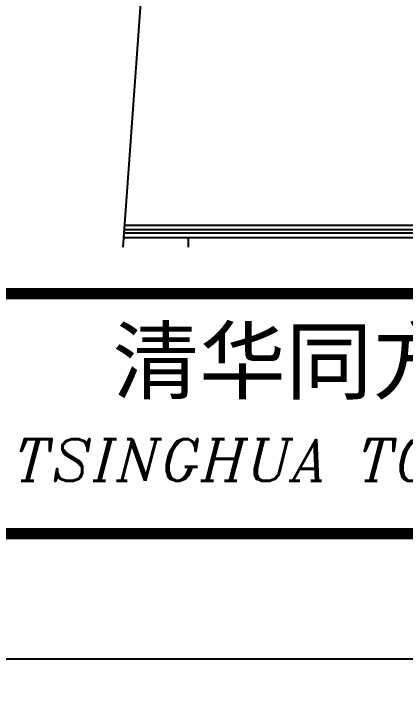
# Model space of a CAD drawing. Extents: x 23317406 to 24383751, y 42324270 to 43451021.
# Drawn here: x 24024184 to 24030434, y 42861036 to 42871820 of the extents above; entities that cross this region are included whole.
import ezdxf

# ---------------------------------------------------------------- set-up
doc = ezdxf.new("R2010")
doc.units = 0
doc.header["$MEASUREMENT"] = 0
doc.layers.get('0').update_dxf_attribs({"linetype": 'CONTINUOUS'})
for name, color, linetype in [('FRAME', 7, 'CONTINUOUS'), ('场地', 5, 'CONTINUOUS'), ('墙', 7, 'CONTINUOUS'), ('投影', 9, 'CONTINUOUS'), ('辅助件', 9, 'CONTINUOUS'), ('门窗', 7, 'CONTINUOUS')]:
    doc.layers.add(name, color=color, linetype=linetype)
doc.styles.add('XC91', font='txt.shx', dxfattribs={"bigfont": 'XC91.shx'})

msp = doc.modelspace()

# ---------------------------------------------------------------- linework, layer by layer
at = {"layer": 'FRAME'}
msp.add_lwpolyline([(23897901.89778, 42861519.9814), (23897901.89778, 43029719.9814), (24135701.89778, 43029719.9814), (24135701.89778, 42861519.9814)], close=True, dxfattribs=at)
at = {"layer": 'FRAME', "const_width": 180}
msp.add_lwpolyline([(23902901.89778, 42863519.9814), (23902901.89778, 43027719.9814), (24133701.89778, 43027719.9814), (24133701.89778, 42863519.9814)], close=True, dxfattribs=at)
msp.add_lwpolyline([(24133728.77606, 42867349.27048), (24018928.77606, 42867349.27048)], dxfattribs=at)
at = {"layer": '场地'}
msp.add_lwpolyline([(24025931.1914, 42868093.93648), (24026284.47432, 42872945.68857), (24019044.70432, 42872945.68857), (24016782.29516, 42868093.93648)], dxfattribs=at)
at = {"layer": '墙', "ltscale": 5000}
for start, end in [(67.1172342395, 67.1172342395), (66.2587266313, 66.2587266313), (64.4772342395, 64.4772342395), (64.9387266313, 64.9387266313)]:
    msp.add_arc((23850578.58196, 42857442.58139), 533172.67138, start, end, dxfattribs=at)
at = {"layer": '墙'}
for centre, start, end in [((23850634.74669, 42857737.27781), 79.4743453394, 79.4743453394), ((23850639.30178, 42857736.37231), 78.1227654233, 78.1227654233), ((23850644.55659, 42857735.23786), 77.5606287088, 77.5606287088), ((23850649.0789, 42857734.18074), 76.2090487927, 76.2090487927)]:
    msp.add_arc(centre, 530172.67138, start, end, dxfattribs=at)
at = {"layer": '投影', "color": 6}
msp.add_line((24026969.99807, 42868245.69112), (24026969.99808, 42868093.93648), dxfattribs=at)
at = {"layer": '辅助件'}
for p, q in [((24025956.8046, 42868445.69103), (24035969.99805, 42868445.69188)), ((24025942.24149, 42868245.69103), (24035969.99807, 42868245.69188))]:
    msp.add_line(p, q, dxfattribs=at)
at = {"layer": '门窗', "ltscale": 100}
for p, q in [((24036019.99806, 42868370.69112), (24025951.34344, 42868370.69111)), ((24025947.70266, 42868320.69111), (24036019.99806, 42868320.69112))]:
    msp.add_line(p, q, dxfattribs=at)

# ---------------------------------------------------------------- texts
at = {"attachment_point": 1, "style": 'XC91'}
for s, insert, char_height in [('\\f楷体_GB2312|b0|i0|c134|p49;清华同方股份有限公司', (24025766.71476, 42866784.42013), 1011.5), ('\\Fitalic.shx;TSINGHUA TONGFANG CO.,LTD', (24024189.80559, 42865032.05534), 669.375)]:
    msp.add_mtext(s, dxfattribs=dict(at, insert=insert, char_height=char_height))

doc.saveas('drawing.dxf')
